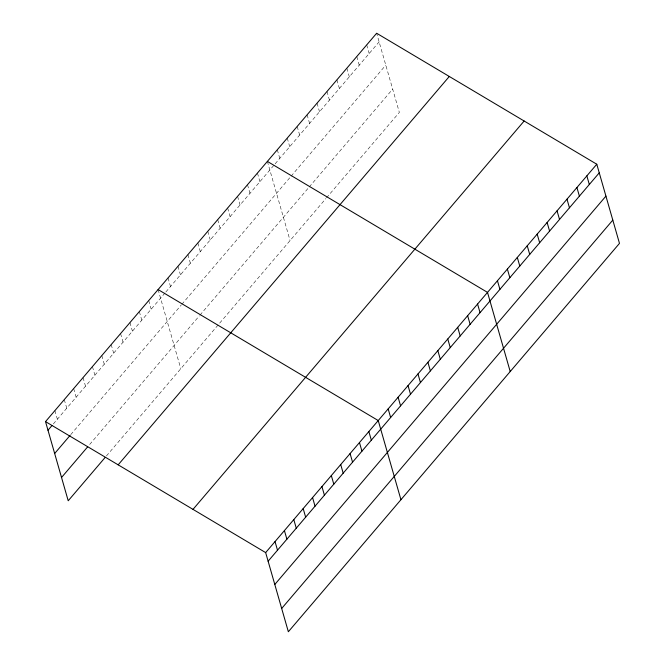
<?xml version="1.0" encoding="UTF-8"?>
<svg xmlns="http://www.w3.org/2000/svg" width="665" height="665" viewBox="0 0 665 665"><rect width="100%" height="100%" fill="white"/><g stroke="black" fill="none" stroke-linecap="round" stroke-linejoin="round"><path stroke-width="0.5" stroke-dasharray="3.33 2.49" d="M53.35 423.938L165.203 292.741M165.868 291.968L274.479 164.579M275.144 163.806L379.117 41.862M70.748 434.636L181.154 305.144M181.819 304.371L290.43 176.99M291.087 176.208L385.791 65.137M89.684 444.478L199.292 315.925M199.949 315.152L308.56 187.763M309.225 186.99L392.674 89.118M106.408 455.966L325.833 198.619M326.498 197.838L399.349 112.402L376.648 33.25M366.714 44.904L369.183 53.508M356.781 56.55L359.25 65.162M346.847 68.204L349.316 76.808M336.914 79.85L339.383 88.462M326.981 91.504L329.449 100.116M317.047 103.158L319.516 111.762M307.114 114.804L309.582 123.416M297.18 126.458L299.649 135.061M287.247 138.112L289.716 146.716M277.313 149.758L279.782 158.37M267.38 161.412L290.073 240.564M257.438 173.058L259.907 181.67M247.505 184.712L249.974 193.324M237.571 196.366L240.04 204.97M227.638 208.012L230.107 216.624M217.704 219.666L220.173 228.27M207.771 231.32L210.24 239.924M197.838 242.966L200.306 251.578M187.904 254.62L190.373 263.224M177.971 266.266L180.439 274.878M168.037 277.92L170.506 286.532M158.104 289.574L180.797 368.726M148.719 300.572L151.188 309.183M139.334 311.577L141.803 320.189M129.958 322.583L132.426 331.187M120.573 333.589L123.042 342.192M111.188 344.586L113.657 353.198M101.812 355.592L104.28 364.204M92.427 366.598L94.895 375.201M83.042 377.604L85.511 386.207M73.665 388.601L76.134 397.213M64.281 399.607L66.749 408.219M54.896 410.613L57.365 419.216"/><path stroke-width="1" d="M45.519 421.618L376.648 33.25L596.788 164.23L619.481 243.382L288.352 631.75L265.651 552.598L45.519 421.618L68.212 500.77L105.07 457.537M47.988 430.222L52.003 425.509M54.663 453.505L70.074 435.425M61.537 477.487L87.672 446.83M118.162 464.843L449.299 76.475M193.008 509.373L524.145 121.005M265.651 552.598L596.788 164.23M268.12 561.21L599.256 172.842M274.795 584.485L605.931 196.117M281.677 608.467L612.806 220.107M267.38 161.412L487.512 292.392L510.213 371.544M158.104 289.574L378.235 420.554L400.937 499.706M586.854 175.884L589.323 184.496M576.921 187.538L579.39 196.142M566.987 199.184L569.456 207.796M557.054 210.838L559.523 219.442M547.12 222.492L549.589 231.096M537.187 234.138L539.648 242.75M527.245 245.792L529.714 254.396M517.312 257.438L519.781 266.05M507.378 269.092L509.847 277.704M497.445 280.746L499.914 289.35M477.578 304.046L480.047 312.65M467.645 315.692L470.113 324.304M457.711 327.346L460.18 335.958M447.778 339L450.247 347.604M437.844 350.646L440.313 359.258M427.911 362.3L430.38 370.904M417.977 373.954L420.446 382.558M408.044 385.6L410.513 394.212M398.111 397.254L400.579 405.858M388.177 408.9L390.638 417.512M368.859 431.56L371.328 440.163M359.474 442.566L361.943 451.169M350.089 453.563L352.558 462.175M340.713 464.569L343.182 473.181M331.328 475.575L333.797 484.178M321.943 486.581L324.412 495.184M312.567 497.578L315.035 506.19M303.182 508.584L305.651 517.195M293.797 519.589L296.266 528.193M284.421 530.595L286.889 539.199M275.036 541.593L277.505 550.204"/></g></svg>
